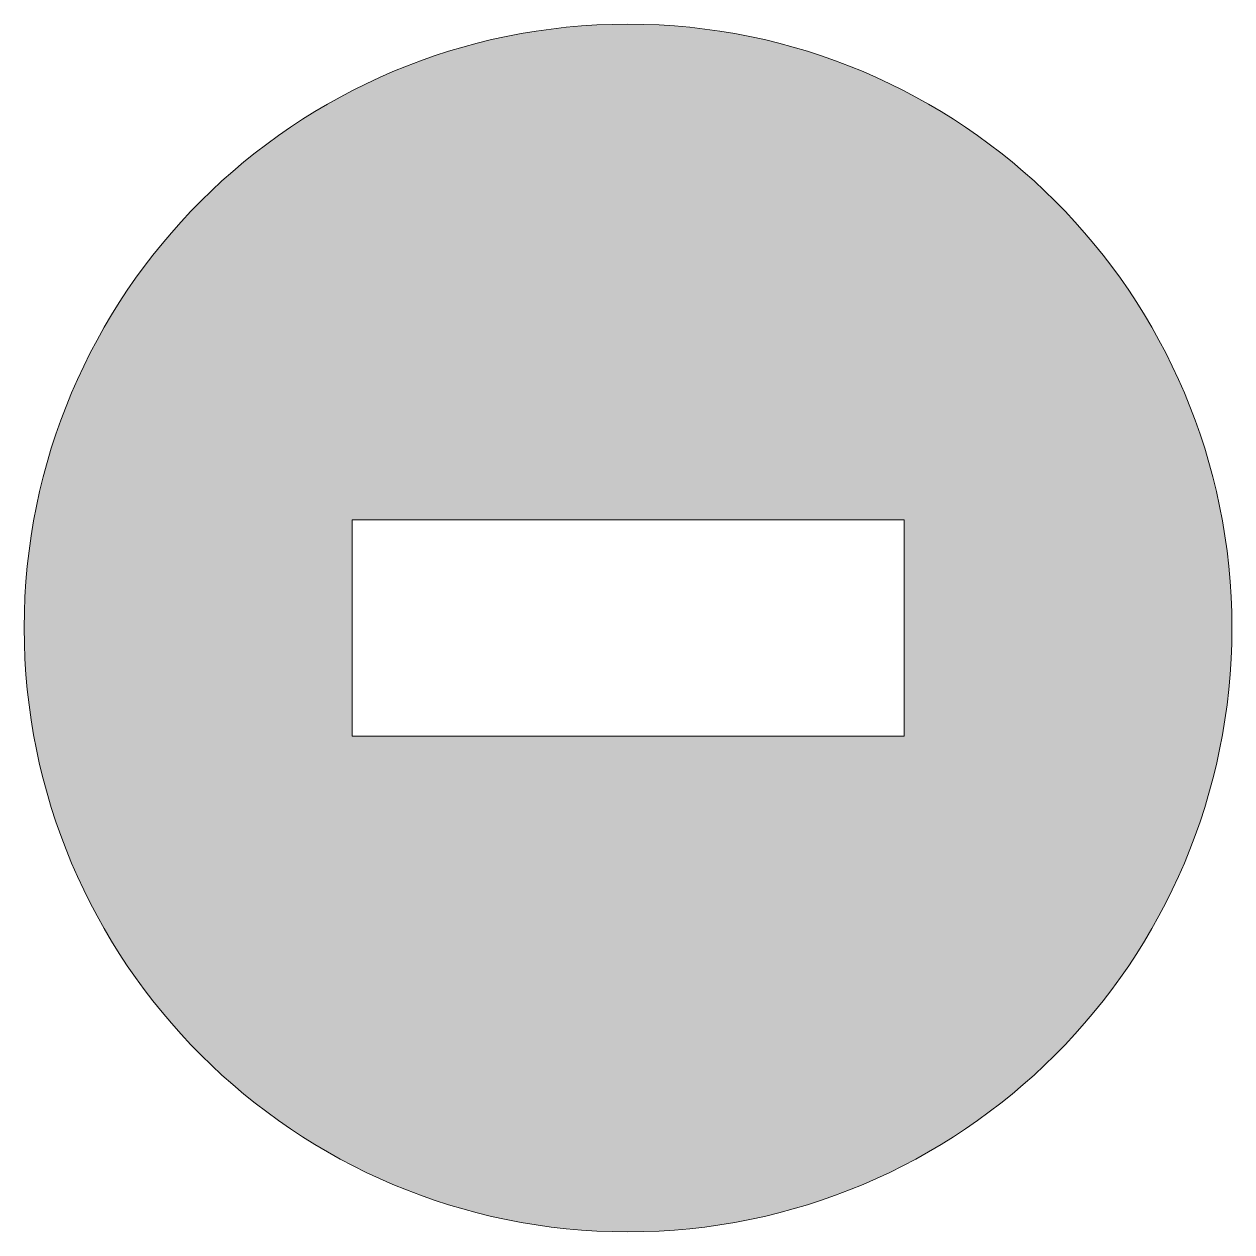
# Model space of a CAD drawing. Header units: millimetres. Extents: x 81 to 254, y 76 to 204.
# Drawn here: x 101.728 to 104.59, y 186.571 to 189.432 of the extents above; entities that cross this region are included whole.
import ezdxf

# ---------------------------------------------------------------- set-up
doc = ezdxf.new("R2010")
doc.units = ezdxf.units.MM
doc.header["$MEASUREMENT"] = 0
doc.layers.get('0').update_dxf_attribs({"lineweight": 0})

# ---------------------------------------------------------------- blocks, each defined once
blk = doc.blocks.new('Block_3')
at = {"true_color": 0x6d6e70, "transparency": 33554687}
h = blk.add_hatch(color=8, dxfattribs=at)
h.dxf.hatch_style = 2
edge = h.paths.add_edge_path()
edge.add_spline(control_points=[(103.8138, 187.7447), (103.8138, 187.7447), (102.5054, 187.7447), (102.5054, 187.7447), (102.5054, 187.7447), (102.5054, 188.258), (102.5054, 188.258), (102.5054, 188.258), (103.8138, 188.258), (103.8138, 188.258), (103.8138, 188.258), (103.8138, 187.7447), (103.8138, 187.7447)], knot_values=[0, 0, 0, 0, 1, 1, 1, 2, 2, 2, 3, 3, 3, 4, 4, 4, 4], degree=3, periodic=0)
edge = h.paths.add_edge_path()
edge.add_spline(control_points=[(103.1592, 189.4321), (102.3689, 189.4321), (101.7282, 188.792), (101.7282, 188.0017), (101.7282, 187.2107), (102.3689, 186.5706), (103.1592, 186.5706), (103.9496, 186.5706), (104.5904, 187.2107), (104.5904, 188.0017), (104.5904, 188.792), (103.9496, 189.4321), (103.1592, 189.4321)], knot_values=[0, 0, 0, 0, 1, 1, 1, 2, 2, 2, 3, 3, 3, 4, 4, 4, 4], degree=3, periodic=0)
for points in [[(103.1592, 189.4321), (102.3689, 189.4321), (101.7282, 188.792), (101.7282, 188.0017), (101.7282, 187.2107), (102.3689, 186.5706), (103.1592, 186.5706), (103.9496, 186.5706), (104.5904, 187.2107), (104.5904, 188.0017), (104.5904, 188.792), (103.9496, 189.4321), (103.1592, 189.4321)], [(103.8138, 187.7447), (103.8138, 187.7447), (102.5054, 187.7447), (102.5054, 187.7447), (102.5054, 187.7447), (102.5054, 188.258), (102.5054, 188.258), (102.5054, 188.258), (103.8138, 188.258), (103.8138, 188.258), (103.8138, 188.258), (103.8138, 187.7447), (103.8138, 187.7447)]]:
    blk.add_open_spline(points, degree=3, knots=[0, 0, 0, 0, 1, 1, 1, 2, 2, 2, 3, 3, 3, 4, 4, 4, 4])

msp = doc.modelspace()

# ---------------------------------------------------------------- block references
msp.add_blockref('Block_3', (0, 0))

doc.saveas('drawing.dxf')
